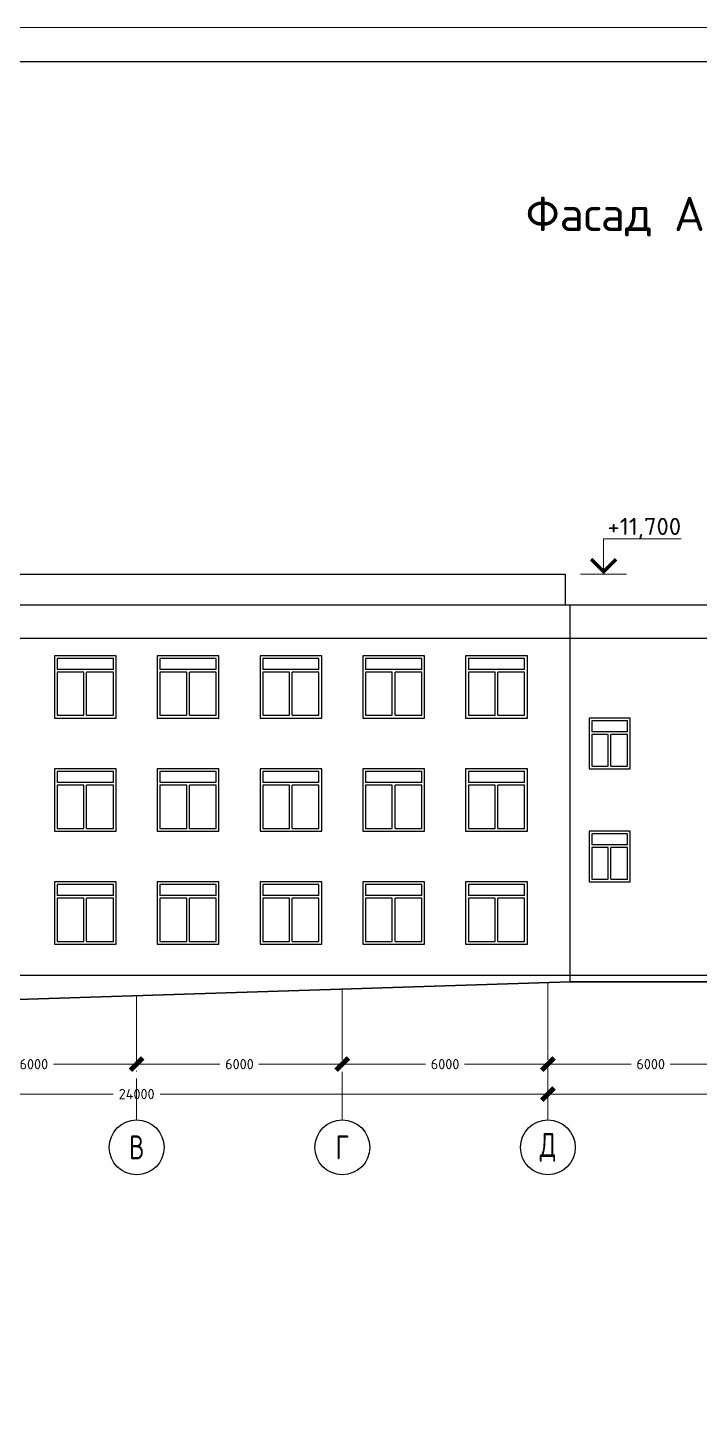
# Model space of a CAD drawing. Extents: x -965262 to 1142518, y -357520 to 71675.
# Drawn here: x -125426 to -115622, y -218152 to -198088 of the extents above; entities that cross this region are included whole.
import ezdxf

# ---------------------------------------------------------------- set-up
doc = ezdxf.new("R2010")
doc.units = 0
doc.header["$LTSCALE"] = 10
doc.linetypes.add('DOTE', pattern=[2.42, 2, -0.2, 0.02, -0.2])
doc.layers.get('0').update_dxf_attribs({"linetype": 'CONTINUOUS', "lineweight": 30})
doc.layers.get('Defpoints').update_dxf_attribs({"linetype": 'CONTINUOUS'})
doc.layers.add('DOTE', color=7, linetype='DOTE', lineweight=9)
doc.styles.add('GOST 2.304', font='isocpeur.ttf', dxfattribs={"width": 0.75, "height": 250})
doc.styles.get("Standard").update_dxf_attribs({"font": 'isocpeur.ttf', "height": 300})
doc.dimstyles.new('Standard_2', dxfattribs={"dimscale": 200, "dimtxt": 600, "dimasz": 1.8, "dimexe": 1.8, "dimexo": 0.625, "dimgap": 0.9, "dimtad": 0, "dimdec": 0, "dimzin": 0, "dimdsep": 46, "dimtxsty": 'Standard', "dimblk": 'ARCHTICK', "dimcen": 0.9, "dimclrd": 256, "dimclre": 256, "dimclrt": 256, "dimadec": 0, "dimazin": 0, "dimtfac": 1, "dimtdec": 0, "dimtofl": 0, "dimtmove": 0, "dimatfit": 3, "dimfxl": 1, "dimtolj": 1, "dimtzin": 0, "dimlwd": 15, "dimlwe": 15, "dimarcsym": 0})

# ---------------------------------------------------------------- blocks, each defined once
blk = doc.blocks.new('_ArchTick')
at = {"color": 0, "linetype": 'ByBlock', "lineweight": 0, "const_width": 0.4}
blk.add_lwpolyline([(-0.5, -0.5), (0.5, 0.5)], dxfattribs=at)
blk = doc.blocks.new('*D2597')
at = {"lineweight": 15, "transparency": 16777216}
for p, q in [((-174242, 27649), (-174242, 27884)), ((-168242, 27649), (-168242, 27884)), ((-174242, 27524), (-171812, 27524)), ((-168242, 27524), (-170672, 27524))]:
    blk.add_line(p, q, dxfattribs=at)
at = {"layer": 'Defpoints', "color": 0, "lineweight": 50, "transparency": 16777216}
for p in [(-174242, 27524, 1451), (-168242, 27524), (-168242, 27524)]:
    blk.add_point(p, dxfattribs=at)
at = {"lineweight": 15, "transparency": 16777216, "xscale": 360, "yscale": 360, "zscale": 360, "rotation": 180}
blk.add_blockref('_ArchTick', (-174242, 27524), dxfattribs=at)
at = {"lineweight": 15, "transparency": 16777216, "xscale": 360, "yscale": 360, "zscale": 360}
blk.add_blockref('_ArchTick', (-168242, 27524), dxfattribs=at)
at = {"lineweight": 15, "transparency": 16777216, "insert": (-171242, 27524), "char_height": 300, "attachment_point": 5}
blk.add_mtext('\\A1;6000', dxfattribs=at)
blk = doc.blocks.new('*D2598')
at = {"lineweight": 15, "transparency": 16777216}
for p, q in [((-168242, 27649), (-168242, 27884)), ((-162242, 27649), (-162242, 27884)), ((-168242, 27524), (-165812, 27524)), ((-162242, 27524), (-164672, 27524))]:
    blk.add_line(p, q, dxfattribs=at)
at = {"layer": 'Defpoints', "color": 0, "lineweight": 50, "transparency": 16777216}
for p in [(-168242, 27524, 1451), (-162242, 27524), (-162242, 27524)]:
    blk.add_point(p, dxfattribs=at)
at = {"lineweight": 15, "transparency": 16777216, "xscale": 360, "yscale": 360, "zscale": 360, "rotation": 180}
blk.add_blockref('_ArchTick', (-168242, 27524), dxfattribs=at)
at = {"lineweight": 15, "transparency": 16777216, "xscale": 360, "yscale": 360, "zscale": 360}
blk.add_blockref('_ArchTick', (-162242, 27524), dxfattribs=at)
at = {"lineweight": 15, "transparency": 16777216, "insert": (-165242, 27524), "char_height": 300, "attachment_point": 5}
blk.add_mtext('\\A1;6000', dxfattribs=at)
blk = doc.blocks.new('*D2599')
at = {"lineweight": 15, "transparency": 16777216}
for p, q in [((-162242, 27649), (-162242, 27884)), ((-156242, 27649), (-156242, 27884)), ((-162242, 27524), (-159812, 27524)), ((-156242, 27524), (-158672, 27524))]:
    blk.add_line(p, q, dxfattribs=at)
at = {"layer": 'Defpoints', "color": 0, "lineweight": 50, "transparency": 16777216}
for p in [(-162242, 27524, 1451), (-156242, 27524), (-156242, 27524)]:
    blk.add_point(p, dxfattribs=at)
at = {"lineweight": 15, "transparency": 16777216, "xscale": 360, "yscale": 360, "zscale": 360, "rotation": 180}
blk.add_blockref('_ArchTick', (-162242, 27524), dxfattribs=at)
at = {"lineweight": 15, "transparency": 16777216, "xscale": 360, "yscale": 360, "zscale": 360}
blk.add_blockref('_ArchTick', (-156242, 27524), dxfattribs=at)
at = {"lineweight": 15, "transparency": 16777216, "insert": (-159242, 27524), "char_height": 300, "attachment_point": 5}
blk.add_mtext('\\A1;6000', dxfattribs=at)
blk = doc.blocks.new('*D2600')
at = {"lineweight": 15, "transparency": 16777216}
for p, q in [((-156242, 27649), (-156242, 27884)), ((-150242, 27649), (-150242, 27884)), ((-156242, 27524), (-153812, 27524)), ((-150242, 27524), (-152672, 27524))]:
    blk.add_line(p, q, dxfattribs=at)
at = {"layer": 'Defpoints', "color": 0, "lineweight": 50, "transparency": 16777216}
for p in [(-156242, 27524, 1451), (-150242, 27524), (-150242, 27524)]:
    blk.add_point(p, dxfattribs=at)
at = {"lineweight": 15, "transparency": 16777216, "xscale": 360, "yscale": 360, "zscale": 360, "rotation": 180}
blk.add_blockref('_ArchTick', (-156242, 27524), dxfattribs=at)
at = {"lineweight": 15, "transparency": 16777216, "xscale": 360, "yscale": 360, "zscale": 360}
blk.add_blockref('_ArchTick', (-150242, 27524), dxfattribs=at)
at = {"lineweight": 15, "transparency": 16777216, "insert": (-153242, 27524), "char_height": 300, "attachment_point": 5}
blk.add_mtext('\\A1;6000', dxfattribs=at)
blk = doc.blocks.new('*D2601')
at = {"lineweight": 15, "transparency": 16777216}
for p, q in [((-180242, 26774), (-180242, 27009)), ((-156242, 26774), (-156242, 27009)), ((-180242, 26649), (-168932, 26649)), ((-156242, 26649), (-167552, 26649))]:
    blk.add_line(p, q, dxfattribs=at)
at = {"layer": 'Defpoints', "color": 0, "lineweight": 50, "transparency": 16777216}
for p in [(-180242, 26649), (-156242, 26649), (-156242, 26649)]:
    blk.add_point(p, dxfattribs=at)
at = {"lineweight": 15, "transparency": 16777216, "xscale": 360, "yscale": 360, "zscale": 360, "rotation": 180}
blk.add_blockref('_ArchTick', (-180242, 26649), dxfattribs=at)
at = {"lineweight": 15, "transparency": 16777216, "xscale": 360, "yscale": 360, "zscale": 360}
blk.add_blockref('_ArchTick', (-156242, 26649), dxfattribs=at)
at = {"lineweight": 15, "transparency": 16777216, "insert": (-168242, 26649), "char_height": 300, "attachment_point": 5}
blk.add_mtext('\\A1;24000', dxfattribs=at)
blk = doc.blocks.new('*D2608')
at = {"lineweight": 15, "transparency": 16777216}
for p, q in [((-156242, 27511), (-156242, 26289)), ((-156242, 26649), (-138417, 26649)), ((-119242, 26649), (-137067, 26649)), ((-119242, 26524), (-119242, 26289))]:
    blk.add_line(p, q, dxfattribs=at)
at = {"layer": 'Defpoints', "color": 0, "lineweight": 50, "transparency": 16777216}
for p in [(-156242, 27636), (-119242, 26649), (-119242, 26649)]:
    blk.add_point(p, dxfattribs=at)
at = {"lineweight": 15, "transparency": 16777216, "xscale": 360, "yscale": 360, "zscale": 360, "rotation": 180}
blk.add_blockref('_ArchTick', (-156242, 26649), dxfattribs=at)
at = {"lineweight": 15, "transparency": 16777216, "xscale": 360, "yscale": 360, "zscale": 360}
blk.add_blockref('_ArchTick', (-119242, 26649), dxfattribs=at)
at = {"lineweight": 15, "transparency": 16777216, "insert": (-137742, 26649), "char_height": 300, "attachment_point": 5}
blk.add_mtext('\\A1;37000', dxfattribs=at)
blk = doc.blocks.new('Фасад А-Н')
at = {"color": 1, "lineweight": 15}
for p, q in [((-154615.6, 41824.6, -2887.7), (-154615.6, 42850.8, -2887.7)), ((-155286.6, 41824.6, -3613.4), (-153944.6, 41824.6, -2162.1))]:
    blk.add_line(p, q, dxfattribs=at)
at = {"color": 1, "lineweight": 15, "ltscale": 0.3}
blk.add_line((-152350.8, 42850.8, -2887.7), (-154615.6, 42850.8, -2887.7), dxfattribs=at)
for p, q in [((-180741.6, 41824.6, -3250.5), (-155741.6, 41824.6, -3250.5)), ((-155741.6, 41824.6, -3250.5), (-155741.6, 40924.6, -3250.5)), ((-180891.7, 40924.6, -3250.5), (-148981.6, 40924.6, -3250.5)), ((-155591.6, 29924.6, -3250.5), (-155591.6, 40924.6, -3250.5)), ((-180891.7, 39954.6, -3250.5), (-148981.6, 39954.6, -3250.5)), ((-168921.7, 39364.6, -3250.5), (-170561.7, 39364.6, -3250.5)), ((-170561.7, 39364.6, -3250.5), (-170561.7, 39044.6, -3250.5)), ((-168921.7, 39044.6, -3250.5), (-168921.7, 39364.6, -3250.5)), ((-165921.7, 39364.6, -3250.5), (-167561.7, 39364.6, -3250.5)), ((-167561.7, 39364.6, -3250.5), (-167561.7, 39044.6, -3250.5)), ((-165921.7, 39044.6, -3250.5), (-165921.7, 39364.6, -3250.5)), ((-162921.7, 39364.6, -3250.5), (-164561.7, 39364.6, -3250.5)), ((-164561.7, 39364.6, -3250.5), (-164561.7, 39044.6, -3250.5)), ((-162921.7, 39044.6, -3250.5), (-162921.7, 39364.6, -3250.5)), ((-159921.7, 39364.6, -3250.5), (-161561.7, 39364.6, -3250.5)), ((-161561.7, 39364.6, -3250.5), (-161561.7, 39044.6, -3250.5)), ((-159921.7, 39044.6, -3250.5), (-159921.7, 39364.6, -3250.5)), ((-156921.7, 39364.6, -3250.5), (-158561.7, 39364.6, -3250.5)), ((-158561.7, 39364.6, -3250.5), (-158561.7, 39044.6, -3250.5)), ((-156921.7, 39044.6, -3250.5), (-156921.7, 39364.6, -3250.5)), ((-168921.7, 39044.6, -3250.5), (-170561.7, 39044.6, -3250.5)), ((-169781.7, 38964.6, -3250.5), (-170561.7, 38964.6, -3250.5)), ((-170561.7, 38964.6, -3250.5), (-170561.7, 37704.6, -3250.5)), ((-169781.7, 37704.6, -3250.5), (-169781.7, 38964.6, -3250.5)), ((-169701.7, 37704.6, -3250.5), (-169701.7, 38964.6, -3250.5)), ((-168921.7, 38964.6, -3250.5), (-169701.7, 38964.6, -3250.5)), ((-168921.7, 37704.6, -3250.5), (-168921.7, 38964.6, -3250.5)), ((-165921.7, 39044.6, -3250.5), (-167561.7, 39044.6, -3250.5)), ((-166781.7, 38964.6, -3250.5), (-167561.7, 38964.6, -3250.5)), ((-167561.7, 38964.6, -3250.5), (-167561.7, 37704.6, -3250.5)), ((-166781.7, 37704.6, -3250.5), (-166781.7, 38964.6, -3250.5)), ((-166701.7, 37704.6, -3250.5), (-166701.7, 38964.6, -3250.5)), ((-165921.7, 38964.6, -3250.5), (-166701.7, 38964.6, -3250.5)), ((-165921.7, 37704.6, -3250.5), (-165921.7, 38964.6, -3250.5)), ((-162921.7, 39044.6, -3250.5), (-164561.7, 39044.6, -3250.5)), ((-163781.7, 38964.6, -3250.5), (-164561.7, 38964.6, -3250.5)), ((-164561.7, 38964.6, -3250.5), (-164561.7, 37704.6, -3250.5)), ((-163781.7, 37704.6, -3250.5), (-163781.7, 38964.6, -3250.5)), ((-163701.7, 37704.6, -3250.5), (-163701.7, 38964.6, -3250.5)), ((-162921.7, 38964.6, -3250.5), (-163701.7, 38964.6, -3250.5)), ((-162921.7, 37704.6, -3250.5), (-162921.7, 38964.6, -3250.5)), ((-159921.7, 39044.6, -3250.5), (-161561.7, 39044.6, -3250.5)), ((-160781.7, 38964.6, -3250.5), (-161561.7, 38964.6, -3250.5)), ((-161561.7, 38964.6, -3250.5), (-161561.7, 37704.6, -3250.5)), ((-160781.7, 37704.6, -3250.5), (-160781.7, 38964.6, -3250.5)), ((-160701.7, 37704.6, -3250.5), (-160701.7, 38964.6, -3250.5)), ((-159921.7, 38964.6, -3250.5), (-160701.7, 38964.6, -3250.5)), ((-159921.7, 37704.6, -3250.5), (-159921.7, 38964.6, -3250.5)), ((-156921.7, 39044.6, -3250.5), (-158561.7, 39044.6, -3250.5)), ((-157781.7, 38964.6, -3250.5), (-158561.7, 38964.6, -3250.5)), ((-158561.7, 38964.6, -3250.5), (-158561.7, 37704.6, -3250.5)), ((-157781.7, 37704.6, -3250.5), (-157781.7, 38964.6, -3250.5)), ((-157701.7, 37704.6, -3250.5), (-157701.7, 38964.6, -3250.5)), ((-156921.7, 38964.6, -3250.5), (-157701.7, 38964.6, -3250.5)), ((-156921.7, 37704.6, -3250.5), (-156921.7, 38964.6, -3250.5)), ((-170561.7, 37704.6, -3250.5), (-169781.7, 37704.6, -3250.5)), ((-169701.7, 37704.6, -3250.5), (-168921.7, 37704.6, -3250.5)), ((-167561.7, 37704.6, -3250.5), (-166781.7, 37704.6, -3250.5)), ((-166701.7, 37704.6, -3250.5), (-165921.7, 37704.6, -3250.5)), ((-164561.7, 37704.6, -3250.5), (-163781.7, 37704.6, -3250.5)), ((-163701.7, 37704.6, -3250.5), (-162921.7, 37704.6, -3250.5)), ((-161561.7, 37704.6, -3250.5), (-160781.7, 37704.6, -3250.5)), ((-160701.7, 37704.6, -3250.5), (-159921.7, 37704.6, -3250.5)), ((-158561.7, 37704.6, -3250.5), (-157781.7, 37704.6, -3250.5)), ((-157701.7, 37704.6, -3250.5), (-156921.7, 37704.6, -3250.5)), ((-155041.6, 37624.6, -3250.5), (-155041.6, 36144.6, -3250.5)), ((-153841.6, 37624.6, -3250.5), (-155041.6, 37624.6, -3250.5)), ((-154961.6, 37544.6, -3250.5), (-154961.6, 37224.6, -3250.5)), ((-153921.6, 37544.6, -3250.5), (-154961.6, 37544.6, -3250.5)), ((-153921.6, 37224.6, -3250.5), (-153921.6, 37544.6, -3250.5)), ((-153841.6, 36144.6, -3250.5), (-153841.6, 37624.6, -3250.5)), ((-153921.6, 37224.6, -3250.5), (-154961.6, 37224.6, -3250.5)), ((-154481.6, 37144.6, -3250.5), (-154961.6, 37144.6, -3250.5)), ((-154961.6, 37144.6, -3250.5), (-154961.6, 36224.6, -3250.5)), ((-154481.6, 36224.6, -3250.5), (-154481.6, 37144.6, -3250.5)), ((-154401.6, 36224.6, -3250.5), (-154401.6, 37144.6, -3250.5)), ((-153921.6, 37144.6, -3250.5), (-154401.6, 37144.6, -3250.5)), ((-153921.6, 36224.6, -3250.5), (-153921.6, 37144.6, -3250.5)), ((-155041.6, 36144.6, -3250.5), (-153841.6, 36144.6, -3250.5)), ((-154961.6, 36224.6, -3250.5), (-154481.6, 36224.6, -3250.5)), ((-154401.6, 36224.6, -3250.5), (-153921.6, 36224.6, -3250.5)), ((-168921.7, 36064.6, -3250.5), (-170561.7, 36064.6, -3250.5)), ((-170561.7, 36064.6, -3250.5), (-170561.7, 35744.6, -3250.5)), ((-168921.7, 35744.6, -3250.5), (-170561.7, 35744.6, -3250.5)), ((-168921.7, 35744.6, -3250.5), (-168921.7, 36064.6, -3250.5)), ((-165921.7, 36064.6, -3250.5), (-167561.7, 36064.6, -3250.5)), ((-167561.7, 36064.6, -3250.5), (-167561.7, 35744.6, -3250.5)), ((-165921.7, 35744.6, -3250.5), (-167561.7, 35744.6, -3250.5)), ((-165921.7, 35744.6, -3250.5), (-165921.7, 36064.6, -3250.5)), ((-162921.7, 36064.6, -3250.5), (-164561.7, 36064.6, -3250.5)), ((-164561.7, 36064.6, -3250.5), (-164561.7, 35744.6, -3250.5)), ((-162921.7, 35744.6, -3250.5), (-164561.7, 35744.6, -3250.5)), ((-162921.7, 35744.6, -3250.5), (-162921.7, 36064.6, -3250.5)), ((-159921.7, 36064.6, -3250.5), (-161561.7, 36064.6, -3250.5)), ((-161561.7, 36064.6, -3250.5), (-161561.7, 35744.6, -3250.5)), ((-159921.7, 35744.6, -3250.5), (-161561.7, 35744.6, -3250.5)), ((-159921.7, 35744.6, -3250.5), (-159921.7, 36064.6, -3250.5)), ((-156921.7, 36064.6, -3250.5), (-158561.7, 36064.6, -3250.5)), ((-158561.7, 36064.6, -3250.5), (-158561.7, 35744.6, -3250.5)), ((-156921.7, 35744.6, -3250.5), (-158561.7, 35744.6, -3250.5)), ((-156921.7, 35744.6, -3250.5), (-156921.7, 36064.6, -3250.5)), ((-169781.7, 35664.6, -3250.5), (-170561.7, 35664.6, -3250.5)), ((-170561.7, 35664.6, -3250.5), (-170561.7, 34404.6, -3250.5)), ((-169781.7, 34404.6, -3250.5), (-169781.7, 35664.6, -3250.5)), ((-169701.7, 34404.6, -3250.5), (-169701.7, 35664.6, -3250.5)), ((-168921.7, 35664.6, -3250.5), (-169701.7, 35664.6, -3250.5)), ((-168921.7, 34404.6, -3250.5), (-168921.7, 35664.6, -3250.5)), ((-166781.7, 35664.6, -3250.5), (-167561.7, 35664.6, -3250.5)), ((-167561.7, 35664.6, -3250.5), (-167561.7, 34404.6, -3250.5)), ((-166781.7, 34404.6, -3250.5), (-166781.7, 35664.6, -3250.5)), ((-166701.7, 34404.6, -3250.5), (-166701.7, 35664.6, -3250.5)), ((-165921.7, 35664.6, -3250.5), (-166701.7, 35664.6, -3250.5)), ((-165921.7, 34404.6, -3250.5), (-165921.7, 35664.6, -3250.5)), ((-163781.7, 35664.6, -3250.5), (-164561.7, 35664.6, -3250.5)), ((-164561.7, 35664.6, -3250.5), (-164561.7, 34404.6, -3250.5)), ((-163781.7, 34404.6, -3250.5), (-163781.7, 35664.6, -3250.5)), ((-163701.7, 34404.6, -3250.5), (-163701.7, 35664.6, -3250.5)), ((-162921.7, 35664.6, -3250.5), (-163701.7, 35664.6, -3250.5)), ((-162921.7, 34404.6, -3250.5), (-162921.7, 35664.6, -3250.5)), ((-160781.7, 35664.6, -3250.5), (-161561.7, 35664.6, -3250.5)), ((-161561.7, 35664.6, -3250.5), (-161561.7, 34404.6, -3250.5)), ((-160781.7, 34404.6, -3250.5), (-160781.7, 35664.6, -3250.5)), ((-160701.7, 34404.6, -3250.5), (-160701.7, 35664.6, -3250.5)), ((-159921.7, 35664.6, -3250.5), (-160701.7, 35664.6, -3250.5)), ((-159921.7, 34404.6, -3250.5), (-159921.7, 35664.6, -3250.5)), ((-157781.7, 35664.6, -3250.5), (-158561.7, 35664.6, -3250.5)), ((-158561.7, 35664.6, -3250.5), (-158561.7, 34404.6, -3250.5)), ((-157781.7, 34404.6, -3250.5), (-157781.7, 35664.6, -3250.5)), ((-157701.7, 34404.6, -3250.5), (-157701.7, 35664.6, -3250.5)), ((-156921.7, 35664.6, -3250.5), (-157701.7, 35664.6, -3250.5)), ((-156921.7, 34404.6, -3250.5), (-156921.7, 35664.6, -3250.5)), ((-170561.7, 34404.6, -3250.5), (-169781.7, 34404.6, -3250.5)), ((-169701.7, 34404.6, -3250.5), (-168921.7, 34404.6, -3250.5)), ((-167561.7, 34404.6, -3250.5), (-166781.7, 34404.6, -3250.5)), ((-166701.7, 34404.6, -3250.5), (-165921.7, 34404.6, -3250.5)), ((-164561.7, 34404.6, -3250.5), (-163781.7, 34404.6, -3250.5)), ((-163701.7, 34404.6, -3250.5), (-162921.7, 34404.6, -3250.5)), ((-161561.7, 34404.6, -3250.5), (-160781.7, 34404.6, -3250.5)), ((-160701.7, 34404.6, -3250.5), (-159921.7, 34404.6, -3250.5)), ((-158561.7, 34404.6, -3250.5), (-157781.7, 34404.6, -3250.5)), ((-157701.7, 34404.6, -3250.5), (-156921.7, 34404.6, -3250.5)), ((-153841.6, 34324.6, -3250.5), (-155041.6, 34324.6, -3250.5)), ((-155041.6, 34324.6, -3250.5), (-155041.6, 32844.6, -3250.5)), ((-154961.6, 34244.6, -3250.5), (-154961.6, 33924.6, -3250.5)), ((-153921.6, 34244.6, -3250.5), (-154961.6, 34244.6, -3250.5)), ((-153921.6, 33924.6, -3250.5), (-153921.6, 34244.6, -3250.5)), ((-153841.6, 32844.6, -3250.5), (-153841.6, 34324.6, -3250.5)), ((-153921.6, 33924.6, -3250.5), (-154961.6, 33924.6, -3250.5)), ((-154481.6, 33844.6, -3250.5), (-154961.6, 33844.6, -3250.5)), ((-154961.6, 33844.6, -3250.5), (-154961.6, 32924.6, -3250.5)), ((-154481.6, 32924.6, -3250.5), (-154481.6, 33844.6, -3250.5)), ((-154401.6, 32924.6, -3250.5), (-154401.6, 33844.6, -3250.5)), ((-153921.6, 33844.6, -3250.5), (-154401.6, 33844.6, -3250.5)), ((-153921.6, 32924.6, -3250.5), (-153921.6, 33844.6, -3250.5)), ((-154961.6, 32924.6, -3250.5), (-154481.6, 32924.6, -3250.5)), ((-154401.6, 32924.6, -3250.5), (-153921.6, 32924.6, -3250.5)), ((-168921.7, 32764.6, -3250.5), (-170561.7, 32764.6, -3250.5)), ((-170561.7, 32764.6, -3250.5), (-170561.7, 32444.6, -3250.5)), ((-168921.7, 32444.6, -3250.5), (-168921.7, 32764.6, -3250.5)), ((-165921.7, 32764.6, -3250.5), (-167561.7, 32764.6, -3250.5)), ((-167561.7, 32764.6, -3250.5), (-167561.7, 32444.6, -3250.5)), ((-165921.7, 32444.6, -3250.5), (-165921.7, 32764.6, -3250.5)), ((-162921.7, 32764.6, -3250.5), (-164561.7, 32764.6, -3250.5)), ((-164561.7, 32764.6, -3250.5), (-164561.7, 32444.6, -3250.5)), ((-162921.7, 32444.6, -3250.5), (-162921.7, 32764.6, -3250.5)), ((-159921.7, 32764.6, -3250.5), (-161561.7, 32764.6, -3250.5)), ((-161561.7, 32764.6, -3250.5), (-161561.7, 32444.6, -3250.5)), ((-159921.7, 32444.6, -3250.5), (-159921.7, 32764.6, -3250.5)), ((-156921.7, 32764.6, -3250.5), (-158561.7, 32764.6, -3250.5)), ((-158561.7, 32764.6, -3250.5), (-158561.7, 32444.6, -3250.5)), ((-156921.7, 32444.6, -3250.5), (-156921.7, 32764.6, -3250.5)), ((-155041.6, 32844.6, -3250.5), (-153841.6, 32844.6, -3250.5)), ((-168921.7, 32444.6, -3250.5), (-170561.7, 32444.6, -3250.5)), ((-169781.7, 32364.6, -3250.5), (-170561.7, 32364.6, -3250.5)), ((-170561.7, 32364.6, -3250.5), (-170561.7, 31104.6, -3250.5)), ((-169781.7, 31104.6, -3250.5), (-169781.7, 32364.6, -3250.5)), ((-169701.7, 31104.6, -3250.5), (-169701.7, 32364.6, -3250.5)), ((-168921.7, 32364.6, -3250.5), (-169701.7, 32364.6, -3250.5)), ((-168921.7, 31104.6, -3250.5), (-168921.7, 32364.6, -3250.5)), ((-165921.7, 32444.6, -3250.5), (-167561.7, 32444.6, -3250.5)), ((-166781.7, 32364.6, -3250.5), (-167561.7, 32364.6, -3250.5)), ((-167561.7, 32364.6, -3250.5), (-167561.7, 31104.6, -3250.5)), ((-166781.7, 31104.6, -3250.5), (-166781.7, 32364.6, -3250.5)), ((-166701.7, 31104.6, -3250.5), (-166701.7, 32364.6, -3250.5)), ((-165921.7, 32364.6, -3250.5), (-166701.7, 32364.6, -3250.5)), ((-165921.7, 31104.6, -3250.5), (-165921.7, 32364.6, -3250.5)), ((-162921.7, 32444.6, -3250.5), (-164561.7, 32444.6, -3250.5)), ((-163781.7, 32364.6, -3250.5), (-164561.7, 32364.6, -3250.5)), ((-164561.7, 32364.6, -3250.5), (-164561.7, 31104.6, -3250.5)), ((-163781.7, 31104.6, -3250.5), (-163781.7, 32364.6, -3250.5)), ((-163701.7, 31104.6, -3250.5), (-163701.7, 32364.6, -3250.5)), ((-162921.7, 32364.6, -3250.5), (-163701.7, 32364.6, -3250.5)), ((-162921.7, 31104.6, -3250.5), (-162921.7, 32364.6, -3250.5)), ((-159921.7, 32444.6, -3250.5), (-161561.7, 32444.6, -3250.5)), ((-160781.7, 32364.6, -3250.5), (-161561.7, 32364.6, -3250.5)), ((-161561.7, 32364.6, -3250.5), (-161561.7, 31104.6, -3250.5)), ((-160781.7, 31104.6, -3250.5), (-160781.7, 32364.6, -3250.5)), ((-160701.7, 31104.6, -3250.5), (-160701.7, 32364.6, -3250.5)), ((-159921.7, 32364.6, -3250.5), (-160701.7, 32364.6, -3250.5)), ((-159921.7, 31104.6, -3250.5), (-159921.7, 32364.6, -3250.5)), ((-156921.7, 32444.6, -3250.5), (-158561.7, 32444.6, -3250.5)), ((-157781.7, 32364.6, -3250.5), (-158561.7, 32364.6, -3250.5)), ((-158561.7, 32364.6, -3250.5), (-158561.7, 31104.6, -3250.5)), ((-157781.7, 31104.6, -3250.5), (-157781.7, 32364.6, -3250.5)), ((-157701.7, 31104.6, -3250.5), (-157701.7, 32364.6, -3250.5)), ((-156921.7, 32364.6, -3250.5), (-157701.7, 32364.6, -3250.5)), ((-156921.7, 31104.6, -3250.5), (-156921.7, 32364.6, -3250.5)), ((-170561.7, 31104.6, -3250.5), (-169781.7, 31104.6, -3250.5)), ((-169701.7, 31104.6, -3250.5), (-168921.7, 31104.6, -3250.5)), ((-167561.7, 31104.6, -3250.5), (-166781.7, 31104.6, -3250.5)), ((-166701.7, 31104.6, -3250.5), (-165921.7, 31104.6, -3250.5)), ((-164561.7, 31104.6, -3250.5), (-163781.7, 31104.6, -3250.5)), ((-163701.7, 31104.6, -3250.5), (-162921.7, 31104.6, -3250.5)), ((-161561.7, 31104.6, -3250.5), (-160781.7, 31104.6, -3250.5)), ((-160701.7, 31104.6, -3250.5), (-159921.7, 31104.6, -3250.5)), ((-158561.7, 31104.6, -3250.5), (-157781.7, 31104.6, -3250.5)), ((-157701.7, 31104.6, -3250.5), (-156921.7, 31104.6, -3250.5)), ((-180891.6, 30124.6, -3250.5), (-155591.6, 30124.6, -3250.5)), ((-155591.6, 30124.6, -3250.5), (-118406.4, 30124.6, -3250.5))]:
    blk.add_line(p, q)
at = {"lineweight": 35}
for p, q in [((-180891.6, 29124.6, -3250.5), (-155591.6, 29924.6, -3250.5)), ((-155591.6, 29924.6, -3250.5), (-100677.9, 29924.6, -3250.5))]:
    blk.add_line(p, q, dxfattribs=at)
at = {"color": 1, "lineweight": 15, "const_width": 100, "elevation": -2887.7}
blk.add_lwpolyline([(-154251, 42260), (-154615.6, 41895.4), (-154980.3, 42260)], dxfattribs=at)
at = {"elevation": -3250.5}
for points in [[(-170641.7, 37624.6), (-168841.7, 37624.6), (-168841.7, 39444.6), (-170641.7, 39444.6)], [(-170641.7, 39444.6), (-170641.7, 37624.6), (-168841.7, 37624.6), (-168841.7, 39444.6)], [(-167641.7, 37624.6), (-165841.7, 37624.6), (-165841.7, 39444.6), (-167641.7, 39444.6)], [(-167641.7, 39444.6), (-167641.7, 37624.6), (-165841.7, 37624.6), (-165841.7, 39444.6)], [(-164641.7, 37624.6), (-162841.7, 37624.6), (-162841.7, 39444.6), (-164641.7, 39444.6)], [(-164641.7, 39444.6), (-164641.7, 37624.6), (-162841.7, 37624.6), (-162841.7, 39444.6)], [(-161641.7, 37624.6), (-159841.7, 37624.6), (-159841.7, 39444.6), (-161641.7, 39444.6)], [(-161641.7, 39444.6), (-161641.7, 37624.6), (-159841.7, 37624.6), (-159841.7, 39444.6)], [(-158641.7, 37624.6), (-156841.7, 37624.6), (-156841.7, 39444.6), (-158641.7, 39444.6)], [(-158641.7, 39444.6), (-158641.7, 37624.6), (-156841.7, 37624.6), (-156841.7, 39444.6)], [(-170641.7, 34324.6), (-168841.7, 34324.6), (-168841.7, 36144.6), (-170641.7, 36144.6)], [(-170641.7, 36144.6), (-170641.7, 34324.6), (-168841.7, 34324.6), (-168841.7, 36144.6)], [(-167641.7, 34324.6), (-165841.7, 34324.6), (-165841.7, 36144.6), (-167641.7, 36144.6)], [(-167641.7, 36144.6), (-167641.7, 34324.6), (-165841.7, 34324.6), (-165841.7, 36144.6)], [(-164641.7, 34324.6), (-162841.7, 34324.6), (-162841.7, 36144.6), (-164641.7, 36144.6)], [(-164641.7, 36144.6), (-164641.7, 34324.6), (-162841.7, 34324.6), (-162841.7, 36144.6)], [(-161641.7, 34324.6), (-159841.7, 34324.6), (-159841.7, 36144.6), (-161641.7, 36144.6)], [(-161641.7, 36144.6), (-161641.7, 34324.6), (-159841.7, 34324.6), (-159841.7, 36144.6)], [(-158641.7, 34324.6), (-156841.7, 34324.6), (-156841.7, 36144.6), (-158641.7, 36144.6)], [(-158641.7, 36144.6), (-158641.7, 34324.6), (-156841.7, 34324.6), (-156841.7, 36144.6)], [(-170641.7, 31024.6), (-168841.7, 31024.6), (-168841.7, 32844.6), (-170641.7, 32844.6)], [(-170641.7, 32844.6), (-170641.7, 31024.6), (-168841.7, 31024.6), (-168841.7, 32844.6)], [(-167641.7, 31024.6), (-165841.7, 31024.6), (-165841.7, 32844.6), (-167641.7, 32844.6)], [(-167641.7, 32844.6), (-167641.7, 31024.6), (-165841.7, 31024.6), (-165841.7, 32844.6)], [(-164641.7, 31024.6), (-162841.7, 31024.6), (-162841.7, 32844.6), (-164641.7, 32844.6)], [(-164641.7, 32844.6), (-164641.7, 31024.6), (-162841.7, 31024.6), (-162841.7, 32844.6)], [(-161641.7, 31024.6), (-159841.7, 31024.6), (-159841.7, 32844.6), (-161641.7, 32844.6)], [(-161641.7, 32844.6), (-161641.7, 31024.6), (-159841.7, 31024.6), (-159841.7, 32844.6)], [(-158641.7, 31024.6), (-156841.7, 31024.6), (-156841.7, 32844.6), (-158641.7, 32844.6)], [(-158641.7, 32844.6), (-158641.7, 31024.6), (-156841.7, 31024.6), (-156841.7, 32844.6)]]:
    blk.add_lwpolyline(points, close=True, dxfattribs=at)
at = {"layer": 'DOTE', "ltscale": 100}
for p, q in [((-162241.6, 29714.4, -3250.5), (-162241.6, 25894.6, -3250.5)), ((-156241.6, 29904.1, -3250.5), (-156241.6, 25894.6, -3250.5)), ((-168241.6, 29524.6, -3250.5), (-168241.6, 25894.6, -3250.5))]:
    blk.add_line(p, q, dxfattribs=at)
at = {"layer": 'DOTE', "linetype": 'Continuous', "lineweight": 30}
for centre in [(-168241.6, 25094.6, -3250.5), (-162241.6, 25094.6, -3250.5), (-156241.6, 25094.6, -3250.5)]:
    blk.add_circle(centre, 800, dxfattribs=at)
at = {"insert": (-152811.5, 52257.7, 9788.6), "char_height": 1000, "width": 56710.379, "attachment_point": 5, "style": 'GOST 2.304'}
blk.add_mtext('{\\W1;Фасад А*-Н*}', dxfattribs=at)
at = {"color": 1, "insert": (-153428.5, 43158.6, -2887.7), "char_height": 500, "width": 2000, "attachment_point": 5, "style": 'GOST 2.304'}
blk.add_mtext('{\\W1.05;+11,700}', dxfattribs=at)
at = {"layer": 'DOTE', "linetype": 'Continuous', "lineweight": 30, "ltscale": 100, "char_height": 700, "width": 1600, "attachment_point": 5, "style": 'GOST 2.304'}
for s, insert in [('В', (-168241.6, 25094.6, -3250.5)), ('Г', (-162241.6, 25094.6, -3250.5)), ('Д', (-156241.6, 25094.6, -3250.5))]:
    blk.add_mtext(s, dxfattribs=dict(at, insert=insert))
at = {"lineweight": 15}
for base, p1, p2, picture, middle in [((-168241.6, 27523.8, -3250.5), (-174241.6, 27523.8, -1799.3), (-168241.6, 27523.8, -3250.5), '*D2597', (-171241.6, 27523.8, -3250.5)), ((-162241.6, 27523.8, -3250.5), (-168241.6, 27523.8, -1799.3), (-162241.6, 27523.8, -3250.5), '*D2598', (-165241.6, 27523.8, -3250.5)), ((-156241.6, 27523.8, -3250.5), (-162241.6, 27523.8, -1799.3), (-156241.6, 27523.8, -3250.5), '*D2599', (-159241.6, 27523.8, -3250.5)), ((-150241.6, 27523.8, -3250.5), (-156241.6, 27523.8, -1799.3), (-150241.6, 27523.8, -3250.5), '*D2600', (-153241.6, 27523.8, -3250.5)), ((-119241.6, 26649.1, -1799.3), (-156241.6, 27636.1, -1799.3), (-119241.6, 26649.1, -1799.3), '*D2608', (-137741.6, 26649.1, -1799.3)), ((-156241.6, 26649.1, -1799.3), (-180241.6, 26649.1, -1799.3), (-156241.6, 26649.1, -1799.3), '*D2601', (-168241.6, 26649.1, -1799.3))]:
    dim = blk.add_linear_dim(base=base, p1=p1, p2=p2, dimstyle='Standard_2', dxfattribs=at)
    dim.commit()
    dim.dimension.update_dxf_attribs({"geometry": picture, "text_midpoint": middle})

msp = doc.modelspace()

# ---------------------------------------------------------------- linework, layer by layer
at = {"lineweight": 15, "elevation": -3259.8}
msp.add_lwpolyline([(-147532.4, -240087.8), (-88132.4, -240087.8), (-88132.4, -198087.8), (-147532.4, -198087.8)], close=True, dxfattribs=at)
at = {"elevation": -3259.8}
msp.add_lwpolyline([(-145532.4, -239587.8), (-88632.4, -239587.8), (-88632.4, -198587.8), (-145532.4, -198587.8)], close=True, dxfattribs=at)

# ---------------------------------------------------------------- block references
at = {"lineweight": 15, "xscale": 0.5, "yscale": 0.5, "zscale": 0.5}
msp.add_blockref('Фасад А-Н', (-39712.5, -226976.5, -1634.5), dxfattribs=at)

doc.saveas('drawing.dxf')
